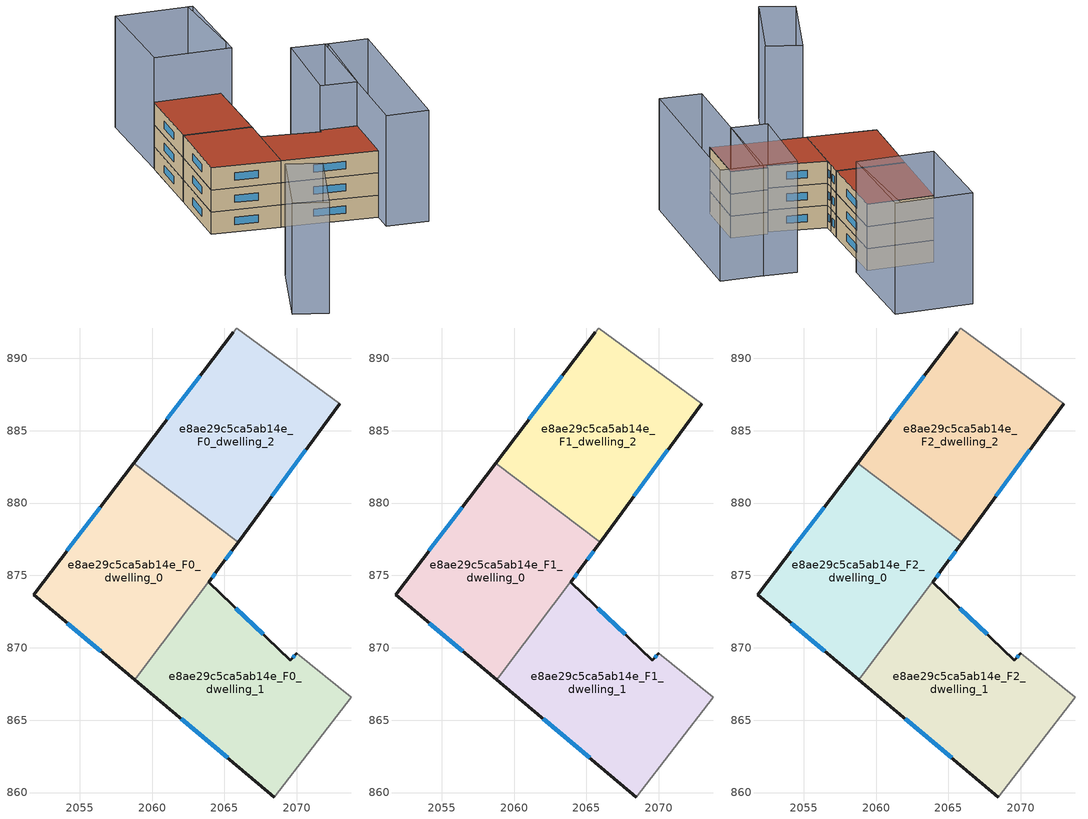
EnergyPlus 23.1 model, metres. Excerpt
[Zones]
e8ae29c5ca5ab14e_F0_dwelling_0
 floor ground (EU_floor_Construction): 2065.94,877.28 2064.61,875.48 2058.79,867.8 2051.82,873.66 2058.73,882.76 z0
 wall outside (EU_wall_Construction): 2058.73,882.76 2051.82,873.66 2058.79,867.8 / 2064.61,875.48 2065.94,877.28 z0:3
 wall to e8ae29c5ca5ab14e_F0_dwelling_2 (EU_wall_Construction): 2065.94,877.28 2058.73,882.76 z0:3
 wall to e8ae29c5ca5ab14e_F0_dwelling_1 (EU_wall_Construction): 2058.79,867.8 2064.62,875.48 z0:3
 window (EU_Window_Construction): 2054.14,871.71 2056.46,869.76 / 2056.42,879.72 2054.12,876.69 / 2065.06,876.08 2065.5,876.68 z1:2
e8ae29c5ca5ab14e_F0_dwelling_1
 floor ground (EU_floor_Construction): 2070,869.63 2073.77,866.57 2068.44,859.69 2058.79,867.8 2064.61,875.48 2063.91,874.51 2069.56,869.14 z0
 wall outside (EU_wall_Construction): 2070,869.63 2069.56,869.14 2063.91,874.51 2064.61,875.48 / 2058.79,867.8 2068.44,859.69 z0:3
 wall adiabatic (EU_wall_Construction): 2068.44,859.69 2073.77,866.57 2070,869.63 z0:3
 window (EU_Window_Construction): 2069.85,869.47 2069.7,869.3 / 2062,865.1 2065.22,862.39 / 2064.14,874.83 2064.38,875.16 / 2067.67,870.93 2065.79,872.72 z1:2
e8ae29c5ca5ab14e_F0_dwelling_2
 floor ground (EU_floor_Construction): 2072.98,886.86 2065.94,877.28 2058.73,882.76 2065.61,891.81 2065.85,892.09 z0
 wall outside (EU_wall_Construction): 2065.94,877.28 2072.98,886.86 / 2065.61,891.81 2058.73,882.76 z0:3
 wall adiabatic (EU_wall_Construction): 2072.98,886.86 2065.85,892.09 2065.61,891.81 z0:3
 window (EU_Window_Construction): 2068.28,880.47 2070.63,883.67 / 2063.31,888.79 2061.02,885.77 z1:2
e8ae29c5ca5ab14e_F1_dwelling_0
 floor to e8ae29c5ca5ab14e_F0_dwelling_0 (EU_floor_Construction): 2065.94,877.28 2064.61,875.48 2058.78,867.8 2051.82,873.66 2058.73,882.76 z3
 wall outside (EU_wall_Construction): 2058.73,882.76 2051.82,873.66 2058.79,867.8 / 2064.61,875.48 2065.94,877.28 z3:6
 wall to e8ae29c5ca5ab14e_F1_dwelling_2 (EU_wall_Construction): 2065.94,877.28 2058.73,882.76 z3:6
 wall to e8ae29c5ca5ab14e_F1_dwelling_1 (EU_wall_Construction): 2058.79,867.8 2064.62,875.48 z3:6
 window (EU_Window_Construction): 2054.14,871.71 2056.46,869.76 / 2056.42,879.72 2054.12,876.69 / 2065.06,876.08 2065.5,876.68 z4:5
e8ae29c5ca5ab14e_F1_dwelling_1
 floor to e8ae29c5ca5ab14e_F0_dwelling_1 (EU_floor_Construction): 2070,869.63 2073.77,866.57 2068.44,859.69 2058.78,867.8 2064.61,875.48 2063.91,874.51 2069.56,869.14 z3
 wall outside (EU_wall_Construction): 2070,869.63 2069.56,869.14 2063.91,874.51 2064.61,875.48 / 2058.79,867.8 2068.44,859.69 z3:6
 wall adiabatic (EU_wall_Construction): 2068.44,859.69 2073.77,866.57 2070,869.63 z3:6
 window (EU_Window_Construction): 2069.85,869.47 2069.7,869.3 / 2062,865.1 2065.22,862.39 / 2064.14,874.83 2064.38,875.16 / 2067.67,870.93 2065.79,872.72 z4:5
e8ae29c5ca5ab14e_F1_dwelling_2
 floor to e8ae29c5ca5ab14e_F0_dwelling_2 (EU_floor_Construction): 2072.98,886.86 2065.94,877.28 2058.73,882.76 2065.61,891.81 2065.85,892.09 z3
 wall outside (EU_wall_Construction): 2065.94,877.28 2072.98,886.86 / 2065.61,891.81 2058.73,882.76 z3:6
 wall adiabatic (EU_wall_Construction): 2072.98,886.86 2065.85,892.09 2065.61,891.81 z3:6
 window (EU_Window_Construction): 2068.28,880.47 2070.63,883.67 / 2063.31,888.79 2061.02,885.77 z4:5
e8ae29c5ca5ab14e_F2_dwelling_0
 floor to e8ae29c5ca5ab14e_F1_dwelling_0 (EU_floor_Construction): 2065.94,877.28 2064.61,875.48 2058.78,867.8 2051.82,873.66 2058.73,882.76 z6
 wall outside (EU_wall_Construction): 2058.73,882.76 2051.82,873.66 2058.79,867.8 / 2064.61,875.48 2065.94,877.28 z6:9
 wall to e8ae29c5ca5ab14e_F2_dwelling_2 (EU_wall_Construction): 2065.94,877.28 2058.73,882.76 z6:9
 wall to e8ae29c5ca5ab14e_F2_dwelling_1 (EU_wall_Construction): 2058.79,867.8 2064.62,875.48 z6:9
 window (EU_Window_Construction): 2054.14,871.71 2056.46,869.76 / 2056.42,879.72 2054.12,876.69 / 2065.06,876.08 2065.5,876.68 z7:8
 roof outside (EU_roof_Construction): 2058.79,867.8 2064.61,875.48 2065.94,877.28 2058.73,882.76 2051.82,873.66 z9
e8ae29c5ca5ab14e_F2_dwelling_1
 floor to e8ae29c5ca5ab14e_F1_dwelling_1 (EU_floor_Construction): 2070,869.63 2073.77,866.57 2068.44,859.69 2058.78,867.8 2064.61,875.48 2063.91,874.51 2069.56,869.14 z6
 wall outside (EU_wall_Construction): 2070,869.63 2069.56,869.14 2063.91,874.51 2064.61,875.48 / 2058.79,867.8 2068.44,859.69 z6:9
 wall adiabatic (EU_wall_Construction): 2068.44,859.69 2073.77,866.57 2070,869.63 z6:9
 window (EU_Window_Construction): 2069.85,869.47 2069.7,869.3 / 2062,865.1 2065.22,862.39 / 2064.14,874.83 2064.38,875.16 / 2067.67,870.93 2065.79,872.72 z7:8
 roof outside (EU_roof_Construction): 2068.44,859.69 2073.77,866.57 2070,869.63 2069.56,869.14 2063.91,874.51 2064.61,875.48 2058.79,867.8 z9
e8ae29c5ca5ab14e_F2_dwelling_2
 floor to e8ae29c5ca5ab14e_F1_dwelling_2 (EU_floor_Construction): 2072.98,886.86 2065.94,877.28 2058.73,882.76 2065.61,891.81 2065.85,892.09 z6
 wall outside (EU_wall_Construction): 2065.94,877.28 2072.98,886.86 / 2065.61,891.81 2058.73,882.76 z6:9
 wall adiabatic (EU_wall_Construction): 2072.98,886.86 2065.85,892.09 2065.61,891.81 z6:9
 window (EU_Window_Construction): 2068.28,880.47 2070.63,883.67 / 2063.31,888.79 2061.02,885.77 z7:8
 roof outside (EU_roof_Construction): 2065.94,877.28 2072.98,886.86 2065.85,892.09 2065.61,891.81 2058.73,882.76 z9
shading: 2075.23,887.62 2082.26,898.33 / 2035.68,850.14 2045.96,858.3 / 2045.96,858.3 2048.85,854.65 / 2048.85,854.65 2038.57,846.49 / 2038.57,846.49 2035.68,850.14 / 2086.28,873.65 2070.98,853.71 / 2070.98,853.71 2066.49,857.15 / 2066.49,857.15 2081.79,877.09 / 2081.79,877.09 2086.28,873.65 / 2073.77,866.57 2070,869.63 / 2070,869.63 2078.33,879.9 / 2078.33,879.9 2082.1,876.84 / 2082.1,876.84 2073.77,866.57 / 2082.82,897.95 2074.17,885.97 / 2074.17,885.97 2065.8,892.02 / 2065.8,892.02 2074.45,904 / 2074.45,904 2082.82,897.95 z0:15
[Building]
EU S2 Campaign: North Axis=0; Terrain=City; Solar Distribution=FullExterior
[Site:Location]
Bologna: Latitude=44.5; Longitude=11.25; Time Zone=1; Elevation=37
[SizingPeriod:WeatherFileDays]
AnnualSizingPeriod: Begin Month=1; Begin Day of Month=1; End Month=12; End Day of Month=31; Day of Week for Start Day=Monday; Use Weather File Daylight Saving Period=No; Use Weather File Rain and Snow Indicators=No
[MATERIAL]
EU_InternalMass_Material: Roughness=MediumRough; Thickness=0.1; Conductivity=1; Density=1800; Specific Heat=900; Thermal Absorptance=0.9; Solar Absorptance=0.7; Visible Absorptance=0.7
[MATERIAL:NOMASS] Roughness=MediumRough; Thermal Absorptance=0.9; Solar Absorptance=0.7; Visible Absorptance=0.7
Name | Thermal Resistance
EU_wall_NoMass | 0.937881
EU_roof_NoMass | 0.548572
EU_floor_NoMass | 0.71348
[WINDOWMATERIAL:SIMPLEGLAZINGSYSTEM]
EU_Window_SimpleGlazing: UFactor=4.25633; Solar Heat Gain Coefficient=0.85; Visible Transmittance=0.85
[CONSTRUCTION]
EU_wall_Construction: EU_wall_NoMass
EU_roof_Construction: EU_roof_NoMass
EU_floor_Construction: EU_floor_NoMass
EU_Window_Construction: EU_Window_SimpleGlazing
EU_InternalMass_Construction: EU_InternalMass_Material
[ZONE] Type=1; Multiplier=1; Ceiling Height=autocalculate; Floor Area=autocalculate; Part of Total Floor Area=Yes
Name | Volume
e8ae29c5ca5ab14e_F0_dwelling_0; e8ae29c5ca5ab14e_F1_dwelling_0; e8ae29c5ca5ab14e_F2_dwelling_0 | 317.571
e8ae29c5ca5ab14e_F0_dwelling_1; e8ae29c5ca5ab14e_F1_dwelling_1; e8ae29c5ca5ab14e_F2_dwelling_1 | 317.602
e8ae29c5ca5ab14e_F0_dwelling_2; e8ae29c5ca5ab14e_F1_dwelling_2; e8ae29c5ca5ab14e_F2_dwelling_2 | 317.58
[INTERNALMASS] Construction=EU_InternalMass_Construction
Name | Zone or ZoneList | Surface Area
e8ae29c5ca5ab14e_F0_dwelling_0_EU_InternalMass | e8ae29c5ca5ab14e_F0_dwelling_0 | 105.856
e8ae29c5ca5ab14e_F0_dwelling_1_EU_InternalMass | e8ae29c5ca5ab14e_F0_dwelling_1 | 105.866
e8ae29c5ca5ab14e_F0_dwelling_2_EU_InternalMass | e8ae29c5ca5ab14e_F0_dwelling_2 | 105.86
e8ae29c5ca5ab14e_F1_dwelling_0_EU_InternalMass | e8ae29c5ca5ab14e_F1_dwelling_0 | 105.856
e8ae29c5ca5ab14e_F1_dwelling_1_EU_InternalMass | e8ae29c5ca5ab14e_F1_dwelling_1 | 105.866
e8ae29c5ca5ab14e_F1_dwelling_2_EU_InternalMass | e8ae29c5ca5ab14e_F1_dwelling_2 | 105.86
e8ae29c5ca5ab14e_F2_dwelling_0_EU_InternalMass | e8ae29c5ca5ab14e_F2_dwelling_0 | 105.856
e8ae29c5ca5ab14e_F2_dwelling_1_EU_InternalMass | e8ae29c5ca5ab14e_F2_dwelling_1 | 105.866
e8ae29c5ca5ab14e_F2_dwelling_2_EU_InternalMass | e8ae29c5ca5ab14e_F2_dwelling_2 | 105.86
[OTHEREQUIPMENT] Fuel Type=Electricity; Design Level Calculation Method=Watts/Area; Power per Zone Floor Area=1; Fraction Latent=0; Fraction Radiant=0; Fraction Lost=0; Carbon Dioxide Generation Rate=0; EndUse Subcategory=EU_Step8_InternalGains
Name | Zone or ZoneList or Space or SpaceList | Schedule
EU_Step8_InternalGain_e8ae29c5ca5ab14e_F0_dwelling_0_f000 | e8ae29c5ca5ab14e_F0_dwelling_0 | EU_Step8_GainSchedule_e8ae29c5ca5ab14e_F0_dwelling_0_f000
EU_Step8_InternalGain_e8ae29c5ca5ab14e_F0_dwelling_1_f000 | e8ae29c5ca5ab14e_F0_dwelling_1 | EU_Step8_GainSchedule_e8ae29c5ca5ab14e_F0_dwelling_1_f000
EU_Step8_InternalGain_e8ae29c5ca5ab14e_F0_dwelling_2_f000 | e8ae29c5ca5ab14e_F0_dwelling_2 | EU_Step8_GainSchedule_e8ae29c5ca5ab14e_F0_dwelling_2_f000
EU_Step8_InternalGain_e8ae29c5ca5ab14e_F1_dwelling_0_f000 | e8ae29c5ca5ab14e_F1_dwelling_0 | EU_Step8_GainSchedule_e8ae29c5ca5ab14e_F1_dwelling_0_f000
EU_Step8_InternalGain_e8ae29c5ca5ab14e_F1_dwelling_1_f000 | e8ae29c5ca5ab14e_F1_dwelling_1 | EU_Step8_GainSchedule_e8ae29c5ca5ab14e_F1_dwelling_1_f000
EU_Step8_InternalGain_e8ae29c5ca5ab14e_F1_dwelling_2_f000 | e8ae29c5ca5ab14e_F1_dwelling_2 | EU_Step8_GainSchedule_e8ae29c5ca5ab14e_F1_dwelling_2_f000
EU_Step8_InternalGain_e8ae29c5ca5ab14e_F2_dwelling_0_f000 | e8ae29c5ca5ab14e_F2_dwelling_0 | EU_Step8_GainSchedule_e8ae29c5ca5ab14e_F2_dwelling_0_f000
EU_Step8_InternalGain_e8ae29c5ca5ab14e_F2_dwelling_1_f000 | e8ae29c5ca5ab14e_F2_dwelling_1 | EU_Step8_GainSchedule_e8ae29c5ca5ab14e_F2_dwelling_1_f000
EU_Step8_InternalGain_e8ae29c5ca5ab14e_F2_dwelling_2_f000 | e8ae29c5ca5ab14e_F2_dwelling_2 | EU_Step8_GainSchedule_e8ae29c5ca5ab14e_F2_dwelling_2_f000
[ZONEVENTILATION:DESIGNFLOWRATE] Schedule=EU_AlwaysOn; Design Flow Rate Calculation Method=AirChanges/Hour; Air Changes per Hour=0.687892; Ventilation Type=Natural; Fan Pressure Rise=0; Fan Total Efficiency=1; Constant Term Coefficient=1; Temperature Term Coefficient=0; Velocity Term Coefficient=0; Velocity Squared Term Coefficient=0; Minimum Indoor Temperature=-100; Maximum Indoor Temperature=100; Delta Temperature=-100; Minimum Outdoor Temperature=-100; Maximum Outdoor Temperature=100; Maximum Wind Speed=40
Name | Zone or ZoneList or Space or SpaceList
EU_ConstantAir_e8ae29c5ca5ab14e_F0_dwelling_0 | e8ae29c5ca5ab14e_F0_dwelling_0
EU_ConstantAir_e8ae29c5ca5ab14e_F0_dwelling_1 | e8ae29c5ca5ab14e_F0_dwelling_1
EU_ConstantAir_e8ae29c5ca5ab14e_F0_dwelling_2 | e8ae29c5ca5ab14e_F0_dwelling_2
EU_ConstantAir_e8ae29c5ca5ab14e_F1_dwelling_0 | e8ae29c5ca5ab14e_F1_dwelling_0
EU_ConstantAir_e8ae29c5ca5ab14e_F1_dwelling_1 | e8ae29c5ca5ab14e_F1_dwelling_1
EU_ConstantAir_e8ae29c5ca5ab14e_F1_dwelling_2 | e8ae29c5ca5ab14e_F1_dwelling_2
EU_ConstantAir_e8ae29c5ca5ab14e_F2_dwelling_0 | e8ae29c5ca5ab14e_F2_dwelling_0
EU_ConstantAir_e8ae29c5ca5ab14e_F2_dwelling_1 | e8ae29c5ca5ab14e_F2_dwelling_1
EU_ConstantAir_e8ae29c5ca5ab14e_F2_dwelling_2 | e8ae29c5ca5ab14e_F2_dwelling_2
[HVACTEMPLATE:THERMOSTAT] Constant Heating Setpoint=20; Constant Cooling Setpoint=50
EU_HeatOnly_e8ae29c5ca5ab14e_F0_dwelling_0; EU_HeatOnly_e8ae29c5ca5ab14e_F0_dwelling_1; EU_HeatOnly_e8ae29c5ca5ab14e_F0_dwelling_2; EU_HeatOnly_e8ae29c5ca5ab14e_F1_dwelling_0; EU_HeatOnly_e8ae29c5ca5ab14e_F1_dwelling_1; EU_HeatOnly_e8ae29c5ca5ab14e_F1_dwelling_2; EU_HeatOnly_e8ae29c5ca5ab14e_F2_dwelling_0; EU_HeatOnly_e8ae29c5ca5ab14e_F2_dwelling_1; EU_HeatOnly_e8ae29c5ca5ab14e_F2_dwelling_2
[HVACTEMPLATE:ZONE:IDEALLOADSAIRSYSTEM] System Availability Schedule=EU_AlwaysOn; Maximum Heating Supply Air Temperature=50; Minimum Cooling Supply Air Temperature=13; Maximum Heating Supply Air Humidity Ratio=0.0156; Minimum Cooling Supply Air Humidity Ratio=0.0077; Heating Limit=NoLimit; Cooling Limit=NoLimit; Heating Availability Schedule=EU_AlwaysOn; Cooling Availability Schedule=EU_CoolingOff; Dehumidification Control Type=ConstantSensibleHeatRatio; Cooling Sensible Heat Ratio=0.7; Dehumidification Setpoint=60; Humidification Control Type=None; Humidification Setpoint=30; Outdoor Air Method=None; Outdoor Air Flow Rate per Person=0.00944; Outdoor Air Flow Rate per Zone Floor Area=0; Outdoor Air Flow Rate per Zone=0; Demand Controlled Ventilation Type=None; Outdoor Air Economizer Type=NoEconomizer; Heat Recovery Type=None; Sensible Heat Recovery Effectiveness=0.7; Latent Heat Recovery Effectiveness=0.65
Name | Template Thermostat
e8ae29c5ca5ab14e_F0_dwelling_0 | EU_HeatOnly_e8ae29c5ca5ab14e_F0_dwelling_0
e8ae29c5ca5ab14e_F0_dwelling_1 | EU_HeatOnly_e8ae29c5ca5ab14e_F0_dwelling_1
e8ae29c5ca5ab14e_F0_dwelling_2 | EU_HeatOnly_e8ae29c5ca5ab14e_F0_dwelling_2
e8ae29c5ca5ab14e_F1_dwelling_0 | EU_HeatOnly_e8ae29c5ca5ab14e_F1_dwelling_0
e8ae29c5ca5ab14e_F1_dwelling_1 | EU_HeatOnly_e8ae29c5ca5ab14e_F1_dwelling_1
e8ae29c5ca5ab14e_F1_dwelling_2 | EU_HeatOnly_e8ae29c5ca5ab14e_F1_dwelling_2
e8ae29c5ca5ab14e_F2_dwelling_0 | EU_HeatOnly_e8ae29c5ca5ab14e_F2_dwelling_0
e8ae29c5ca5ab14e_F2_dwelling_1 | EU_HeatOnly_e8ae29c5ca5ab14e_F2_dwelling_1
e8ae29c5ca5ab14e_F2_dwelling_2 | EU_HeatOnly_e8ae29c5ca5ab14e_F2_dwelling_2
[SIZING:ZONE] Zone Cooling Design Supply Air Temperature Input Method=SupplyAirTemperature; Zone Cooling Design Supply Air Temperature=13; Zone Heating Design Supply Air Temperature Input Method=SupplyAirTemperature; Zone Heating Design Supply Air Temperature=50; Zone Cooling Design Supply Air Humidity Ratio=0.008; Zone Heating Design Supply Air Humidity Ratio=0.008; Cooling Design Air Flow Method=DesignDay; Cooling Design Air Flow Rate=0; Cooling Minimum Air Flow per Zone Floor Area=0.000762; Cooling Minimum Air Flow=0; Cooling Minimum Air Flow Fraction=0.2; Heating Design Air Flow Method=DesignDay; Heating Design Air Flow Rate=0; Heating Maximum Air Flow per Zone Floor Area=0.002032; Heating Maximum Air Flow=0.141576; Heating Maximum Air Flow Fraction=0.3; Account for Dedicated Outdoor Air System=No; Dedicated Outdoor Air System Control Strategy=NeutralSupplyAir; Dedicated Outdoor Air Low Setpoint Temperature for Design=autosize; Dedicated Outdoor Air High Setpoint Temperature for Design=autosize; Zone Load Sizing Method=Sensible Load Only No Latent Load; Zone Latent Cooling Design Supply Air Humidity Ratio Input Method=HumidityRatioDifference; Zone Cooling Design Supply Air Humidity Ratio Difference=0.005; Zone Latent Heating Design Supply Air Humidity Ratio Input Method=HumidityRatioDifference; Zone Humidification Design Supply Air Humidity Ratio Difference=0.005
e8ae29c5ca5ab14e_F0_dwelling_0; e8ae29c5ca5ab14e_F0_dwelling_1; e8ae29c5ca5ab14e_F0_dwelling_2; e8ae29c5ca5ab14e_F1_dwelling_0; e8ae29c5ca5ab14e_F1_dwelling_1; e8ae29c5ca5ab14e_F1_dwelling_2; e8ae29c5ca5ab14e_F2_dwelling_0; e8ae29c5ca5ab14e_F2_dwelling_1; e8ae29c5ca5ab14e_F2_dwelling_2
[SCHEDULE:CONSTANT]
Name | Hourly Value
EU_AlwaysOn | 1
EU_CoolingOff | 0
[SCHEDULE:FILE] Column Number=1; Rows to Skip at Top=0; Number of Hours of Data=8760; Column Separator=Comma; Interpolate to Timestep=No; Minutes per Item=60; Adjust Schedule for Daylight Savings=Yes
Name | File
EU_Step8_GainSchedule_e8ae29c5ca5ab14e_F0_dwelling_0_f000 | ../../schedules/e8ae29c5ca5ab14e/e8ae29c5ca5ab14e_F0_dwelling_0_f000_gain.csv
EU_Step8_GainSchedule_e8ae29c5ca5ab14e_F0_dwelling_1_f000 | ../../schedules/e8ae29c5ca5ab14e/e8ae29c5ca5ab14e_F0_dwelling_1_f000_gain.csv
EU_Step8_GainSchedule_e8ae29c5ca5ab14e_F0_dwelling_2_f000 | ../../schedules/e8ae29c5ca5ab14e/e8ae29c5ca5ab14e_F0_dwelling_2_f000_gain.csv
EU_Step8_GainSchedule_e8ae29c5ca5ab14e_F1_dwelling_0_f000 | ../../schedules/e8ae29c5ca5ab14e/e8ae29c5ca5ab14e_F1_dwelling_0_f000_gain.csv
EU_Step8_GainSchedule_e8ae29c5ca5ab14e_F1_dwelling_1_f000 | ../../schedules/e8ae29c5ca5ab14e/e8ae29c5ca5ab14e_F1_dwelling_1_f000_gain.csv
EU_Step8_GainSchedule_e8ae29c5ca5ab14e_F1_dwelling_2_f000 | ../../schedules/e8ae29c5ca5ab14e/e8ae29c5ca5ab14e_F1_dwelling_2_f000_gain.csv
EU_Step8_GainSchedule_e8ae29c5ca5ab14e_F2_dwelling_0_f000 | ../../schedules/e8ae29c5ca5ab14e/e8ae29c5ca5ab14e_F2_dwelling_0_f000_gain.csv
EU_Step8_GainSchedule_e8ae29c5ca5ab14e_F2_dwelling_1_f000 | ../../schedules/e8ae29c5ca5ab14e/e8ae29c5ca5ab14e_F2_dwelling_1_f000_gain.csv
EU_Step8_GainSchedule_e8ae29c5ca5ab14e_F2_dwelling_2_f000 | ../../schedules/e8ae29c5ca5ab14e/e8ae29c5ca5ab14e_F2_dwelling_2_f000_gain.csv
